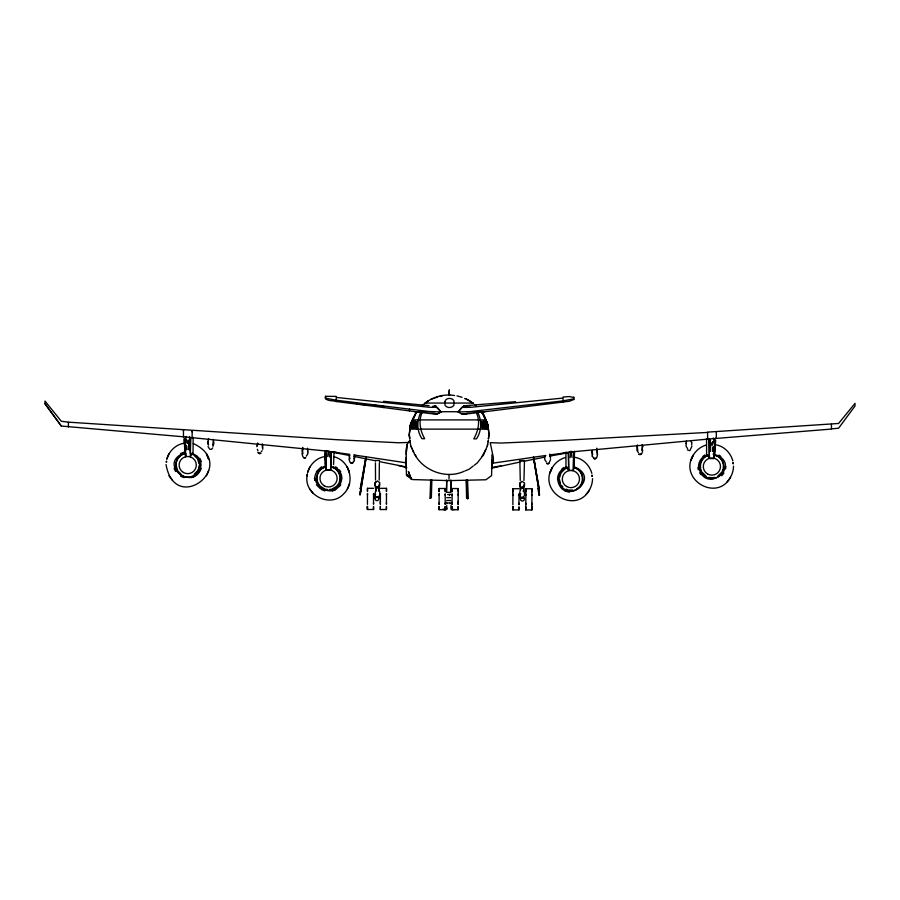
<?xml version="1.0" encoding="UTF-8"?>
<svg xmlns="http://www.w3.org/2000/svg" width="900" height="900" viewBox="0 0 900 900"><rect width="100%" height="100%" fill="white"/><g stroke="black" fill="none" stroke-linecap="round" stroke-linejoin="round"><path stroke-width="1.35" d="M349.808 454.376L325.429 450.945L183.454 436.804L61.29 426.037L45 403.751L45.011 401.085L61.301 421.279L68.411 422.156L336.431 439.684L398.464 442.766L409.399 442.44M183.454 436.804L183.465 429.817L183.454 430.92M192.139 437.681L192.139 430.673L192.139 431.798M336.229 396.405L325.485 396.315C324.248 401.726 333.439 400.151 336.218 401.603M373.511 508.714L373.511 509.512L373.522 506.407L373.5 509.512L367.425 509.49L367.436 506.385L367.425 508.691M367.436 504.36L367.481 493.425L367.47 495.034M367.493 488.295L367.47 491.4L367.493 488.295L373.567 488.317M373.545 495.045C373.601 488.014 373.478 509.805 373.534 502.774M380.351 509.535L380.363 506.419L380.351 509.535L386.438 509.546L386.449 506.441L386.426 509.546M380.363 504.394L380.407 493.47L380.385 495.067M386.494 488.351L386.471 491.456L386.494 488.351L380.407 488.329M439.088 509.692L439.088 506.588L439.088 509.692L445.162 509.715L445.174 506.61L445.162 509.715M439.099 504.562L439.132 493.627L439.121 495.236M439.144 488.498L439.144 491.603L439.144 488.498L445.219 488.52L445.219 491.625L445.219 488.52M443.093 509.434L443.104 508.939C443.475 510.536 448.11 510.12 446.681 507.544M446.67 509.468L446.681 505.406M446.692 503.584L446.692 502.155M451.001 503.595L451.012 502.166M452.126 488.531L452.115 491.636L452.126 488.531L458.201 488.554L458.156 504.619M454.567 509.49L451.35 509.647M458.134 509.749L458.145 506.644L458.134 509.749L452.059 509.738M458.179 494.1L458.179 495.293M409.613 476.989L406.856 474.412L412.369 479.565L448.988 480.611L485.887 479.779L491.591 475.616L491.884 460.159M512.865 509.906L512.887 506.801L512.865 509.906L518.951 509.918L518.962 506.812L518.94 509.918M512.876 504.765L512.933 489.499L512.91 491.816M512.91 494.246L512.91 495.439M518.962 504.787L518.974 503.179M531.866 509.963L531.866 506.846L531.866 509.963L525.791 509.94L525.814 506.835M525.814 504.394L525.814 503.201M525.836 494.291L525.825 495.484M531.911 491.861L531.934 488.756L525.847 488.745L525.836 491.85M531.877 504.821L531.9 503.224L531.877 504.416M573.806 397.485L569.295 396.562L563.051 397.046M549.81 454.939L574.211 451.654L707.602 439.132L707.625 432.124L838.575 423.473L855 403.369L855 406.035L838.575 428.231L831.431 428.873M831.454 424.305L831.442 429.064L707.625 439.132M68.4 426.139L68.4 426.915L68.411 422.348M325.474 398.79L325.485 396.315M380.363 503.989L380.374 501.019M446.625 480.06L446.535 492.311L450.9 492.322L450.855 480.082M446.805 480.442L446.479 491.377M449.01 479.205L449.021 474.502M450.99 507.532L451.001 505.418M450.956 480.454L451.226 491.389M458.168 501.244L458.156 504.202M491.929 454.748L491.884 468.709M518.962 504.382L518.996 493.853L518.996 495.461M531.877 509.164L531.934 488.756M563.051 400.871L563.051 398.059L470.137 407.363L461.97 407.43L458.111 412.009L461.947 414.079L470.115 413.55L569.284 401.265L573.795 399.499L573.806 398.835L563.051 400.838L563.04 402.131L563.051 400.871L470.126 411.604L458.111 412.009M573.795 399.499L573.806 397.024M367.425 509.49L367.447 506.385M386.449 502.808C386.404 509.839 386.516 488.059 386.46 495.09M411.379 478.868L406.44 475.369L406.204 460.339M406.215 454.5L406.777 444.769L409.871 440.168L410.738 445.635L413.674 452.295M439.099 504.146L439.11 502.954M445.185 502.976C445.162 510.007 445.23 488.228 445.196 495.248M450.99 508.961L450.99 508.241M452.081 502.999C452.059 510.019 452.126 488.239 452.104 495.27M458.19 491.659L458.201 488.554M491.918 463.928L493.369 463.084L493.391 457.661L490.207 442.676L501.154 443.059L563.231 440.325L707.625 432.428M512.876 509.108L512.876 506.801M525.791 509.94L525.859 488.745M531.9 495.495L531.923 494.303M326.183 469.609L325.507 452.767L326.048 469.012M488.284 441.754L488.317 440.381L487.339 445.849L483.649 454.725L477.27 462.949L474.21 465.3M573.446 470.171L573.637 453.274L573.311 470.306M383.591 407.531L336.218 401.49L336.229 397.418L429.064 407.25L437.22 407.363L441.067 411.964L437.209 414.011L429.041 413.438L383.591 407.531L383.603 406.001L336.229 400.23L325.485 398.137M360.214 488.7L361.294 487.8L360.214 488.7L365.873 456.75L353.824 454.973M360.54 488.7L366.21 456.75L359.921 494.741L361.294 487.8M379.192 480.082L379.35 462.892M406.181 468.473L406.226 452.228M523.946 480.488L524.475 460.856L522.169 460.474L519.851 460.845L520.267 480.476M493.369 463.084L533.722 457.234L539.19 489.206L533.385 457.223L545.794 455.512M716.31 431.595L716.31 438.311L716.299 437.726M190.361 456.907L190.586 438.086L190.249 453.353M330.851 469.485L331.144 452.149M189.653 438.086L189.495 445.264L189.529 436.466M574.267 462.488L574.414 456.896M330.75 468.315L331.178 452.588M430.178 498.386L430.673 480.094L431.843 480.026L431.37 497.486L430.178 498.386L431.032 497.486L431.246 489.431M430.515 498.386L430.673 480.094M714.938 450.495L715.207 440.944L715.072 443.711M333.574 464.603L333.99 453.42M710.561 441.877L710.55 451.429M714.105 458.381L714.803 439.762L713.97 457.616M574.358 456.728L573.806 468.585L574.571 451.271M714.859 447.863L714.442 456.154L715.658 440.257M406.777 444.769L406.35 451.733L406.789 445.32M326.048 469.474L325.98 452.137M568.642 470.16L568.451 452.812M709.268 458.37L709.178 439.132M325.946 452.576L326.104 450.63M570.15 457.661L570.679 451.339M327.679 456.57L328.162 451.777M360.259 494.741L366.21 456.75M706.556 438.851L706.601 454.567M691.898 446.209L689.906 450.664L687.409 449.933M325.012 450.562L325.688 467.876L325.474 462.611M411.165 423.18L412.065 421.178L410.636 428.31L412.346 421.178L410.704 428.31L410.884 427.511M410.456 424.496L409.871 429.12L488.374 429.12M262.778 449.291L262.35 443.812M349.436 455.445L349.436 458.966M409.995 428.22L410.119 426.949M544.725 455.996L544.725 459.517L546.311 462.026M591.739 450.99L592.357 455.996M597.173 454.522L597.184 451.001M642.33 450.36L642.341 446.839M166.399 462.184C166.849 458.831 166.174 463.759 166.455 461.756M208.237 441.349L208.226 444.848M410.603 424.856L415.699 413.325M166.028 464.546C175.331 516.274 239.535 465.277 193.297 443.531M307.35 474.368C302.524 494.134 330.098 509.085 343.822 493.706C355.466 482.614 349.954 460.676 334.125 456.84M410.152 428.31L411.615 421.537M412.155 425.599L411.84 428.31L413.044 421.346L411.885 423.101L411.368 428.31L413.123 421.178L412.076 428.31L412.402 425.599M411.907 425.599L411.604 428.31L411.93 426.308M487.744 444.397L487.35 445.826M488.475 438.626L489.06 434.801L487.699 424.316M710.089 439.549L710.201 446.726L709.898 439.279M410.681 424.249L409.298 434.576L409.691 438.154M176.085 464.782C176.141 459.675 179.73 454.984 184.669 453.623M198.787 467.775L199.058 465.784M339.761 480.082C340.886 474.795 337.545 469.001 332.404 467.314M410.782 424.091L410.321 428.31L410.782 425.599M488.464 438.345L488.396 438.896C489.881 430.549 487.147 422.066 483.536 414.608M550.586 459.562L548.809 463.511L546.615 463.511L548.809 463.511L547.717 463.815M642.78 450.36L641.914 453.409L640.98 454.343L638.809 454.331M307.384 474.491L307.17 475.92L307.429 474.019M411.559 425.599C410.186 433.249 412.447 419.119 412.279 422.145M412.279 423.889L412.582 421.965L411.93 425.396M412.515 423.889L412.875 421.537L411.952 426.139M597.589 454.545L596.756 457.571L594.72 458.831L592.087 456.154M559.541 477.72L560.97 472.95L565.222 468.754M723.195 468.315C724.455 462.623 720.506 456.637 714.96 455.108M411.907 423.889L412.189 422.527M410.366 425.599L410.04 427.511M188.505 443.441L188.977 440.19M466.976 413.865L462.094 414.09M359.921 494.741L360.956 487.8M725.58 468.731L725.929 466.481M256.849 446.659L257.715 442.924M262.474 448.076L262.485 445.275M307.631 452.498L307.642 449.685M349.166 454.973L349.785 458.966M544.804 456.93L545.029 455.524M550.44 458.348L550.451 455.546M592.009 450.495L592.661 454.511M637.2 446.332L637.819 450.349M691.762 445.005L691.762 442.226M686.126 443.576L686.351 442.204M565.942 451.957L565.976 466.661L567.045 468.562M597.42 453.308L596.801 448.166M712.17 444.915L712.755 441.664M378.517 491.085L379.868 484.29M523.271 491.501L524.621 484.695M376.402 487.08L374.782 494.831L375.874 496.901L377.303 497.228L378.743 496.901L379.845 494.843C380.183 486.382 374.535 486.664 378.27 487.091M523.08 497.565L524.599 495.259C524.092 484.526 520.121 484.526 519.536 495.236L520.639 497.306L522.067 497.644M325.879 467.989L326.295 466.065L325.327 465.986M257.344 445.759L257.771 443.79M302.895 448.211L302.468 453.69M484.346 427.725L484.099 428.423L483.998 426.51A12.746 0.709 82.1 0 1 483.57 423.382L483.401 421.369L483.784 423.382A12.746 0.709 82.1 0 1 484.223 426.51L484.358 427.702M686.475 440.741L686.036 446.197L687.623 448.673M186.12 437.805L186.424 436.455M637.346 444.87L636.885 450.349L638.471 452.824M185.771 453.184L185.76 456.311M208.597 438.525L207.731 442.238L208.575 444.848M302.861 447.345L301.973 451.08L302.85 453.69M713.857 457.808L714.274 456.289M552.184 467.685L550.012 472.973C552.06 465.581 558.023 459.585 565.391 457.493M693.158 455.175L690.986 460.463C693.034 453.071 698.996 447.075 706.365 444.983M411.446 421.92L410.704 423.889M712.339 444.915L713.801 440.359M447.907 503.595L448.121 502.627M378.27 487.361L379.879 482.67L377.348 480.983L374.816 482.647C375.525 491.411 381.015 485.798 376.402 487.361M422.572 411.716C418.118 420.345 420.019 430.639 424.688 438.716L421.999 438.705C416.588 430.897 416.7 419.918 421.178 411.716M523.024 487.777L524.632 483.075L522.113 481.387L519.57 483.064C520.279 491.816 525.769 486.202 521.156 487.766M449.516 502.627L449.73 503.595M375.581 494.325L374.782 496.395L375.874 497.498M520.74 493.695L519.536 496.811L520.627 497.914M410.636 424.035L409.174 434.576L409.702 438.671L409.567 437.58M197.651 470.554L198.225 469.159M339.064 482.468L339.626 481.084M412.988 418.32L412.335 419.906L485.955 419.906M169.009 453.803L166.759 459.236C169.088 450.776 176.591 443.7 185.479 443.07M309.848 467.111L307.598 472.545C309.836 464.468 316.755 457.571 325.204 456.536M412.616 419.209L416.509 412.054M485.786 449.572L482.13 456.345M416.317 412.414L410.468 424.271L415.215 414.923M586.125 494.28C590.141 490.072 592.481 484.47 592.549 478.665M727.099 481.759C731.115 477.562 733.444 471.96 733.511 466.155M206.438 475.841L208.688 470.475M347.276 489.15L349.526 483.772M354.24 460.485L354.881 455.456M552.127 467.887C537.637 492.075 575.741 514.879 589.601 489.803M693.101 455.377C678.611 479.554 716.715 502.358 730.575 477.281M432.562 406.418L435.938 405.731L434.981 405.72M722.261 471.161L723.06 469.316M213.03 446.344L213.896 443.104L213.266 439.402M199.901 471.499L201.308 468.304M411.424 423.18L411.761 422.426M354.521 460.654L351.877 463.286L349.841 462.015L349.031 458.989M487.339 428.524L487.35 427.174M375.919 482.108L374.816 484.279L376.121 491.085M520.673 482.512L519.57 484.684L520.616 490.129M212.726 444.859L213.379 440.876M641.97 450.36L642.611 446.344M353.936 458.978L354.577 454.995M212.67 447.907L211.545 449.314L209.79 449.303L208.001 446.49M462.004 407.385L463.759 405.81L515.632 401.692M721.867 472.095L717.615 476.291M197.032 471.353L194.22 474.165M338.49 483.863L336.645 486.248L332.404 488.846M461.7 407.745L459.214 410.692M316.384 471.656L321.514 466.83M721.744 475.751L723.971 473.04M199.148 472.399L197.651 474.21A14.456 14.456 0 0 1 195.784 475.684M339.244 486.619L340.74 484.808M261.18 451.755L262.114 450.776M306.304 456.199L307.901 453.701L307.496 448.223M379.451 498.004L377.303 497.452M409.871 440.168L409.973 441.54M190.08 456.322L191.756 454.815M379.553 460.586L375.098 460.44L375.784 460.71M524.475 460.856L519.851 460.845M523.035 487.496L521.156 487.496M425.284 403.054C433.294 396.495 444.454 393.772 454.624 395.55M473.186 466.076L469.001 469.282L465.233 470.835M421.853 405.652L428.501 400.579M576.653 488.812C585.45 484.256 583.616 469.868 573.986 467.629M706.196 456.233C702.135 458.606 699.671 463.545 700.627 468.191M561.96 468.844L563.884 467.471M561.533 470.036L566.449 467.235M702.923 456.334L704.857 454.95M325.507 466.931C319.95 468.416 315.968 474.39 317.194 480.082M449.516 495.585L449.55 494.921M464.22 471.251C445.331 480.037 420.345 469.912 412.875 450.461M184.264 452.846C155.475 464.524 196.672 494.291 201.037 464.951A12.296 12.296 0 0 0 197.111 456.098L192.218 453.274M325.103 466.155C296.314 477.832 337.511 507.6 341.876 478.26A12.296 12.296 0 0 0 337.95 469.406L333.056 466.582M707.411 454.725L702.506 457.526A12.296 12.296 0 0 0 698.524 466.358C704.835 497.666 745.369 462.791 713.07 454.061M180.675 453.521L184.072 452.205M439.718 412.673L436.95 413.989L431.674 413.415M434.306 398.183L437.782 396.968M431.257 399.229L433.294 398.531M257.749 452.329L258.683 453.262L260.662 453.33M305.786 457.74L303.806 457.684L302.873 456.739L302.051 453.713M351.877 463.264L350.775 462.949L352.969 462.96M259.774 453.6L260.854 453.274M571.061 470.419L573.199 470.509M594.72 458.809L595.811 458.505L593.617 458.494M639.877 454.646L640.98 454.343L639 454.387M184.624 453.881L181.688 454.669A12.037 12.037 0 0 0 178.493 472.826A12.037 12.037 0 0 0 196.931 472.826A12.037 12.037 0 0 0 193.725 454.669L191.722 454.129M325.463 467.19L322.526 467.978A12.037 12.037 0 0 0 319.32 486.135A12.037 12.037 0 0 0 337.759 486.135A12.037 12.037 0 0 0 334.564 467.978L332.561 467.438M326.295 469.811L330.604 469.822M567.945 467.831L564.93 468.63A12.037 12.037 0 0 0 561.623 486.765A12.037 12.037 0 0 0 580.061 486.866A12.037 12.037 0 0 0 576.967 468.686L574.031 467.887M707.906 455.591L705.904 456.109A12.037 12.037 0 0 0 702.596 474.244A12.037 12.037 0 0 0 721.035 474.356A12.037 12.037 0 0 0 717.941 456.176L715.005 455.377M491.445 468.214L520.009 462.049M375.683 497.588L374.996 497.835L375.683 498.105M519.919 498.105L524.205 498.116M524.036 461.25L544.309 457.211M549.686 456.131L574.211 451.654M570.038 470.25L568.879 470.486L567.214 468.675M709.841 458.618L713.531 458.629M493.481 467.123L501.109 465.829M329.49 489.499L331.481 489.229M572.861 490.061L568.879 490.039M712.834 477.675L714.825 477.416M563.209 453.026L574.549 451.654M439.942 396.439L441.968 396.214M192.06 453.195L193.028 453.116L193.162 437.4M713.869 454.669L714.825 454.59M470.137 405.776L463.702 405.911M448.864 394.751L449.831 394.751M425.115 403.054L473.321 403.054M414.72 411.716L434.902 411.716M440.291 411.716L459.517 411.716M466.729 411.716L484.909 411.716M467.438 480.195L467.82 498.623L467.438 480.195L466.189 480.127L466.56 497.666L467.494 498.623M512.921 488.711L519.007 488.723M449.516 494.325L450.619 494.336M447.536 494.572L449.854 494.572M446.704 497.644L450.664 497.655M466.56 497.666L467.82 498.623M446.704 500.501L450.664 500.512M533.722 457.234L539.111 491.479C540.776 503.392 536.175 483.885 539.19 489.206M533.385 457.223L539.111 491.479M441.067 411.964L429.053 411.491L383.603 406.001L356.996 404.1M565.976 466.661L566.933 466.751M383.603 401.321L429.064 405.652M325.103 450.945L336.42 452.385M456.986 395.865L462.082 397.294M325.507 489.229L327.499 489.499M708.863 477.382L711.844 477.799M715.298 444.724C723.735 445.804 730.62 452.745 732.814 460.834M574.324 457.234C582.761 458.314 589.646 465.255 591.84 473.344M365.873 456.75L406.215 462.836L406.215 457.414M325.429 450.945L349.886 455.569M379.53 461.655L406.012 466.875M353.936 456.401L375.502 460.822M398.419 465.536L406.856 467.674M709.762 440.348L710.617 440.572M464.625 398.531L468.585 400.027M464.963 405.81L466.245 406.316M321.514 489.6L324.9 490.939M180.675 476.291L184.072 477.63M574.391 466.853C603.124 478.699 561.757 508.241 557.561 478.868A12.296 12.296 0 0 1 561.533 470.036M324.585 488.846L320.31 486.248L318.499 483.863M466.29 399.049L473.276 403.481M566.033 489.127L567.889 489.904M440.752 411.581L435.116 405.923M320.546 488.902L316.384 484.808M718.942 455.04L720.877 456.435M335.61 466.83L337.522 468.214M194.22 455.4L197.032 458.213M469.429 400.489L472.77 403.054M181.08 474.165L178.268 471.353M474.536 404.449L476.1 405.652M706.084 476.224L701.876 471.983M709.549 457.796L707.873 456.277L707.569 454.646M486.349 424.091L485.516 421.38L487.103 428.524L485.899 421.785M699.626 472.905L701.111 474.728M339.244 469.822L340.74 471.656M538.121 488.295L538.864 489.206M481.748 412.447L485.269 418.838M309.746 489.015L313.2 493.504M168.907 475.706L172.361 480.195M482.771 413.516L483.469 414.416M561.521 485.291L562.736 486.889M481.691 412.211L483.784 414.832L487.744 424.463L486.439 421.38L487.373 423.394M481.567 412.099L482.411 413.19M45 403.751L61.29 426.037M483.817 416.475L484.414 417.319M488.149 428.94L486.45 421.751M415.035 454.534L416.036 456.154M486.146 425.374L485.415 421.38L485.752 424.091M199.901 458.348L201.308 461.498M487.755 428.164L486.157 421.38L487.744 428.524L487.586 427.793M478.125 413.179C481.894 421.211 481.579 431.471 476.483 438.863L473.782 438.851C478.181 431.224 480.476 421.515 476.561 413.179M174.139 468.304L175.545 471.499M486.574 422.179L487.046 423.394M485.933 422.179L486.225 424.091M317.329 481.084L318.105 482.94M257.332 449.269L257.963 450.765M177.66 470.554L176.22 465.784M484.526 416.835L484.099 415.8M485.719 420.064L488.036 428.108M486.349 421.47L487.136 423.394M487.305 424.103L487.957 427.781M197.651 459.022L199.058 463.793M347.344 467.314L349.425 472.41L347.276 467.111M206.505 454.005L208.586 459.101L206.438 453.803M700.751 469.192L701.314 470.588M560.34 483.098L559.53 479.711M411.075 446.468L411.907 448.762M185.951 438.874L187.403 443.441M713.34 437.94L713.644 439.29M549.754 454.061L550.17 456.007M691.076 440.752L691.492 442.721M485.494 421.549L486.63 428.524L486.326 425.812M186.998 440.179L187.571 443.441M485.831 422.066L486.866 428.524L486.574 425.812M314.471 478.226L314.809 480.488M710.921 442.744L711.236 444.915M538.459 488.295L539.46 495.248M733.106 463.354C733.387 465.446 732.735 460.541 733.129 463.5M592.133 475.864C592.425 477.956 591.761 473.051 592.155 476.01M697.939 467.449L698.231 469.71M486.101 425.812C487.17 434.295 484.673 416.644 485.348 423.394A12.735 0.731 82.3 0 0 485.775 426.51L486.157 428.524L485.865 425.812M488.25 428.524L487.89 425.812M487.575 424.463L488.137 428.524L487.969 426.521M409.387 435.262L409.5 436.162M571.354 451.271L571.905 457.256M538.785 491.479L539.123 495.248M329.051 451.924L329.445 456.986M184.061 438.761L185.186 454.657L184.5 439.447L184.804 453.094M325.361 459.979L325.091 453.397L325.305 464.58M185.659 456.12L184.916 438.266L185.513 456.896M568.418 453.262L568.778 470.295M466.526 480.127L466.673 486.877M709.144 439.549L709.436 457.594M375.446 462.881L375.514 480.071M183.442 436.804L183.442 436.23M409.478 409.118L409.478 411.041M194.771 476.291A14.456 14.456 0 0 1 191.351 477.63M335.61 489.6A14.456 14.456 0 0 1 332.179 490.939M569.576 492.007A14.456 14.456 0 0 1 564.851 490.793M189.135 440.46L189.135 449.966L189.18 440.415M512.933 488.711L512.921 489.499L512.933 488.711M444.904 401.771L445.005 405.259C446.963 408.296 451.924 408.296 453.904 405.293L453.926 400.669C451.946 397.361 445.534 397.575 444.904 401.771M449.269 390.037L449.145 394.74L449.269 390.037M452.07 506.621L452.059 508.939L452.07 506.621M413.798 427.961L414.709 421.178L413.798 427.95M414.428 427.961L415.159 421.178L414.979 423.191A12.746 0.731 -81.8 0 1 414.54 426.308L414.428 427.961M415.946 421.549L415.845 423.191A12.634 1.766 -81.8 0 1 415.395 426.308L415.305 428.321L414.844 426.308A12.634 1.766 -81.8 0 1 415.294 423.191L415.946 421.549M417.06 421.549C416.644 436.714 415.204 423.517 417.06 421.549M412.335 428.13L412.74 426.308A12.735 0.72 -82 0 0 413.179 423.191L413.348 421.178L412.335 428.13M412.785 427.95L413.19 426.308A12.735 0.72 -82 0 0 413.629 423.191L413.798 421.178L413.404 423.191A12.735 0.72 -82 0 0 412.965 426.308L412.785 427.95M413.235 427.95L414.259 421.178L413.235 427.95M481.725 427.151C483.39 431.707 480.938 411.952 481.725 427.151M483.109 427.162L483.221 428.512L483.694 426.51A12.645 1.755 82.1 0 0 483.266 423.382L482.715 421.369L483.109 427.162M713.183 448.031L712.946 451.44L713.306 446.738L713.183 448.031M487.384 428.434L485.876 421.38L487.339 428.434M485.28 428.434L484.29 421.38L485.224 428.434M485.73 428.434L485.55 426.51A12.735 0.731 82.3 0 0 485.123 423.394L484.74 421.38L484.909 423.394A12.735 0.731 82.3 0 0 485.325 426.51L485.662 428.434M483.84 421.38L484.009 423.382A12.746 0.709 82.1 0 0 484.436 426.51L484.751 428.524L484.661 426.51A12.746 0.709 82.1 0 0 484.223 423.382L483.84 421.38M375.548 497.284L374.951 498.713L375.536 500.141L376.965 500.726L378.382 500.141L378.979 498.724L378.394 497.295L376.976 496.699L375.548 497.284M520.988 497.7L520.391 499.118L520.976 500.546L522.405 501.142L523.822 500.558L524.419 499.129L523.834 497.7L522.416 497.115L520.988 497.7M304.031 457.74L304.909 458.01L304.031 457.74M259.785 453.566L258.683 453.262L259.785 453.566M411.322 479.149L408.42 471.611L411.322 479.149M642.611 446.839L642.195 444.949L642.611 446.839M186.536 446.546L186.39 445.252L186.739 449.955L186.536 446.546M324.248 485.809A8.595 8.595 0 0 0 337.14 478.361A8.595 8.595 0 0 0 324.248 470.925A8.595 8.595 0 0 0 324.248 485.809M183.409 472.5A8.595 8.595 0 0 0 196.301 465.053A8.595 8.595 0 0 0 183.409 457.616A8.595 8.595 0 0 0 183.409 472.5M566.561 486.473A8.595 8.595 0 0 0 579.499 479.093A8.595 8.595 0 0 0 566.651 471.577A8.595 8.595 0 0 0 566.561 486.473M707.535 473.951A8.595 8.595 0 0 0 720.472 466.582A8.595 8.595 0 0 0 707.614 459.067A8.595 8.595 0 0 0 707.535 473.951"/></g></svg>
